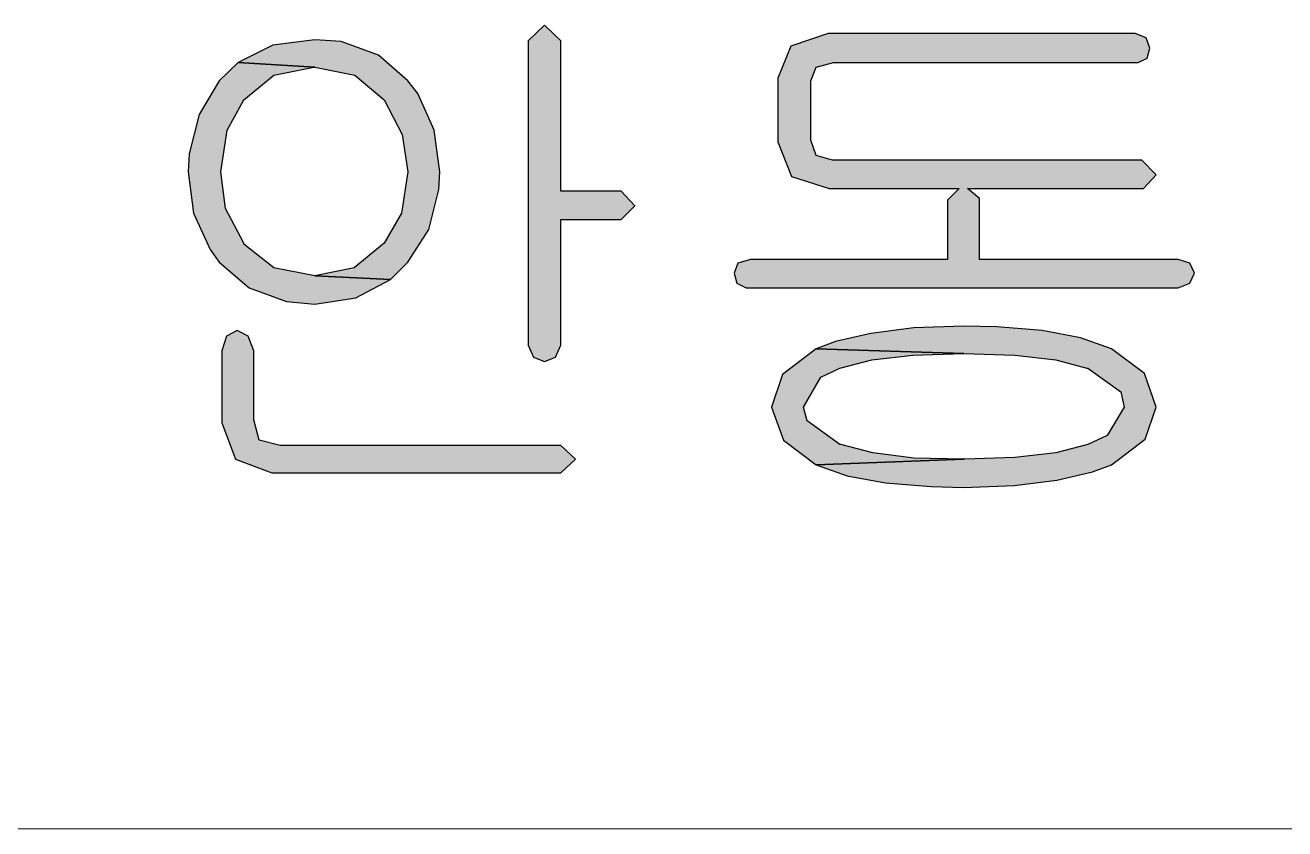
# Model space of a CAD drawing. Header units: inches. Extents: x 1027 to 1868, y 0 to 594.
# Drawn here: x 1729.25 to 1741.8, y 110.04 to 118.05 of the extents above; entities that cross this region are included whole.
import ezdxf

# ---------------------------------------------------------------- set-up
doc = ezdxf.new("R2010")
doc.units = ezdxf.units.IN
doc.header["$MEASUREMENT"] = 0
doc.layers.add('BG 0 -1', color=7, linetype='Continuous')
doc.layers.add('BG Default', color=7, linetype='Continuous')

msp = doc.modelspace()

# ---------------------------------------------------------------- hatches: boundary and pattern name
at = {"layer": 'BG Default', "linetype": 'Continuous'}
for points in [[(1734.421, 118.045), (1734.257, 117.891), (1734.257, 114.857), (1734.312, 114.739), (1734.421, 114.694), (1734.53, 114.739), (1734.584, 114.857), (1734.584, 116.111), (1735.184, 116.111), (1735.32, 116.247), (1735.184, 116.392), (1734.584, 116.392), (1734.584, 117.891)], [(1740.306, 117.964), (1737.246, 117.964), (1736.873, 117.836), (1736.746, 117.519), (1736.746, 116.883), (1736.882, 116.538), (1737.255, 116.42), (1737.282, 116.42), (1738.553, 116.42), (1738.435, 116.301), (1738.435, 115.711), (1736.474, 115.711), (1736.346, 115.675), (1736.31, 115.575), (1736.337, 115.475), (1736.428, 115.43), (1740.733, 115.43), (1740.851, 115.475), (1740.897, 115.575), (1740.851, 115.675), (1740.733, 115.711), (1738.753, 115.711), (1738.753, 116.32), (1738.635, 116.42), (1740.388, 116.42), (1740.515, 116.556), (1740.37, 116.701), (1737.291, 116.701), (1737.127, 116.746), (1737.073, 116.901), (1737.073, 117.491), (1737.127, 117.628), (1737.3, 117.673), (1740.334, 117.673), (1740.424, 117.718), (1740.452, 117.818), (1740.415, 117.918)], [(1732.132, 117.9), (1731.714, 117.845), (1731.369, 117.673), (1732.132, 117.628), (1732.532, 117.546), (1732.822, 117.301), (1733.004, 116.955), (1733.058, 116.583), (1732.995, 116.174), (1732.822, 115.875), (1732.523, 115.629), (1732.132, 115.548), (1732.886, 115.511), (1733.058, 115.684), (1733.267, 116.011), (1733.367, 116.41), (1733.376, 116.583), (1733.322, 117.001), (1733.158, 117.364), (1733.058, 117.491), (1732.768, 117.746), (1732.395, 117.882)], [(1731.36, 115.003), (1731.251, 114.948), (1731.206, 114.803), (1731.206, 114.085), (1731.342, 113.722), (1731.705, 113.586), (1731.741, 113.586), (1734.584, 113.586), (1734.73, 113.722), (1734.584, 113.858), (1731.787, 113.858), (1731.578, 113.913), (1731.523, 114.113), (1731.523, 114.803), (1731.469, 114.948)], [(1738.599, 115.048), (1738.099, 115.03), (1737.672, 114.975), (1737.318, 114.894), (1737.127, 114.821), (1738.599, 114.776), (1739.107, 114.757), (1739.516, 114.712), (1739.825, 114.63), (1739.834, 114.63), (1740.161, 114.394), (1740.197, 114.24), (1740.025, 113.958), (1739.834, 113.867), (1739.516, 113.786), (1739.107, 113.74), (1738.608, 113.722), (1738.599, 113.722), (1737.127, 113.667), (1737.436, 113.558), (1737.818, 113.486), (1738.272, 113.449), (1738.599, 113.44), (1739.098, 113.459), (1739.525, 113.513), (1739.88, 113.595), (1740.07, 113.667), (1740.406, 113.922), (1740.515, 114.24), (1740.397, 114.576), (1740.07, 114.821), (1739.761, 114.93), (1739.38, 115.003), (1738.926, 115.039)]]:
    msp.add_hatch(color=3, dxfattribs=at).paths.add_polyline_path(points)
at = {"layer": 'BG Default', "linetype": 'ByBlock'}
for points in [[(1732.132, 115.548), (1731.723, 115.629), (1731.424, 115.865), (1731.424, 115.875), (1731.242, 116.22), (1731.196, 116.583), (1731.26, 117.001), (1731.424, 117.301), (1731.723, 117.546), (1732.123, 117.628), (1732.132, 117.628), (1731.369, 117.673), (1731.178, 117.491), (1730.979, 117.155), (1730.879, 116.765), (1730.87, 116.583), (1730.924, 116.174), (1731.088, 115.811), (1731.178, 115.684), (1731.478, 115.43), (1731.85, 115.293), (1732.132, 115.266), (1732.541, 115.33), (1732.886, 115.511)], [(1737.127, 114.821), (1736.791, 114.567), (1736.682, 114.24), (1736.8, 113.913), (1737.127, 113.667), (1738.599, 113.722), (1738.099, 113.731), (1737.691, 113.786), (1737.373, 113.867), (1737.364, 113.867), (1737.037, 114.103), (1737, 114.24), (1737.173, 114.539), (1737.364, 114.63), (1737.682, 114.712), (1738.09, 114.757), (1738.59, 114.776), (1738.599, 114.776)]]:
    msp.add_hatch(color=3, dxfattribs=at).paths.add_polyline_path(points)

# ---------------------------------------------------------------- linework, layer by layer
at = {"layer": 'BG 0 -1', "color": 7, "linetype": 'Continuous', "lineweight": 9}
msp.add_line((1693.637, 110.04), (1842.905, 110.04), dxfattribs=at)
at = {"layer": 'BG 0 -1', "color": 3, "linetype": 'Continuous', "lineweight": 25}
for points in [[(1731.369, 117.673), (1731.178, 117.491), (1730.979, 117.155), (1730.879, 116.765), (1730.87, 116.583), (1730.924, 116.174), (1731.088, 115.811), (1731.178, 115.684), (1731.478, 115.43), (1731.85, 115.293), (1732.132, 115.266), (1732.541, 115.33), (1732.886, 115.511), (1732.132, 115.548), (1731.723, 115.629), (1731.424, 115.865), (1731.424, 115.875), (1731.242, 116.22), (1731.196, 116.583), (1731.26, 117.001), (1731.424, 117.301), (1731.723, 117.546), (1732.123, 117.628), (1732.132, 117.628)], [(1737.127, 114.821), (1736.791, 114.567), (1736.682, 114.24), (1736.8, 113.913), (1737.127, 113.667), (1738.599, 113.722), (1738.099, 113.731), (1737.691, 113.786), (1737.373, 113.867), (1737.364, 113.867), (1737.037, 114.103), (1737, 114.24), (1737.173, 114.539), (1737.364, 114.63), (1737.682, 114.712), (1738.09, 114.757), (1738.59, 114.776), (1738.599, 114.776)]]:
    msp.add_lwpolyline(points, close=True, dxfattribs=at)
at = {"layer": 'BG Default', "color": 3, "linetype": 'Continuous', "lineweight": 25}
for points in [[(1734.421, 118.045), (1734.257, 117.891), (1734.257, 114.857), (1734.312, 114.739), (1734.421, 114.694), (1734.53, 114.739), (1734.584, 114.857), (1734.584, 116.111), (1735.184, 116.111), (1735.32, 116.247), (1735.184, 116.392), (1734.584, 116.392), (1734.584, 117.891)], [(1740.306, 117.964), (1737.246, 117.964), (1736.873, 117.836), (1736.746, 117.519), (1736.746, 116.883), (1736.882, 116.538), (1737.255, 116.42), (1737.282, 116.42), (1738.553, 116.42), (1738.435, 116.301), (1738.435, 115.711), (1736.474, 115.711), (1736.346, 115.675), (1736.31, 115.575), (1736.337, 115.475), (1736.428, 115.43), (1740.733, 115.43), (1740.851, 115.475), (1740.897, 115.575), (1740.851, 115.675), (1740.733, 115.711), (1738.753, 115.711), (1738.753, 116.32), (1738.635, 116.42), (1740.388, 116.42), (1740.515, 116.556), (1740.37, 116.701), (1737.291, 116.701), (1737.127, 116.746), (1737.073, 116.901), (1737.073, 117.491), (1737.127, 117.628), (1737.3, 117.673), (1740.334, 117.673), (1740.424, 117.718), (1740.452, 117.818), (1740.415, 117.918)], [(1732.132, 117.9), (1731.714, 117.845), (1731.369, 117.673), (1732.132, 117.628), (1732.532, 117.546), (1732.822, 117.301), (1733.004, 116.955), (1733.058, 116.583), (1732.995, 116.174), (1732.822, 115.875), (1732.523, 115.629), (1732.132, 115.548), (1732.886, 115.511), (1733.058, 115.684), (1733.267, 116.011), (1733.367, 116.41), (1733.376, 116.583), (1733.322, 117.001), (1733.158, 117.364), (1733.058, 117.491), (1732.768, 117.746), (1732.395, 117.882)], [(1731.36, 115.003), (1731.251, 114.948), (1731.206, 114.803), (1731.206, 114.085), (1731.342, 113.722), (1731.705, 113.586), (1731.741, 113.586), (1734.584, 113.586), (1734.73, 113.722), (1734.584, 113.858), (1731.787, 113.858), (1731.578, 113.913), (1731.523, 114.113), (1731.523, 114.803), (1731.469, 114.948)], [(1738.599, 115.048), (1738.099, 115.03), (1737.672, 114.975), (1737.318, 114.894), (1737.127, 114.821), (1738.599, 114.776), (1739.107, 114.757), (1739.516, 114.712), (1739.825, 114.63), (1739.834, 114.63), (1740.161, 114.394), (1740.197, 114.24), (1740.025, 113.958), (1739.834, 113.867), (1739.516, 113.786), (1739.107, 113.74), (1738.608, 113.722), (1738.599, 113.722), (1737.127, 113.667), (1737.436, 113.558), (1737.818, 113.486), (1738.272, 113.449), (1738.599, 113.44), (1739.098, 113.459), (1739.525, 113.513), (1739.88, 113.595), (1740.07, 113.667), (1740.406, 113.922), (1740.515, 114.24), (1740.397, 114.576), (1740.07, 114.821), (1739.761, 114.93), (1739.38, 115.003), (1738.926, 115.039)]]:
    msp.add_lwpolyline(points, close=True, dxfattribs=at)
at = {"layer": 'BG Default', "color": 7, "linetype": 'Continuous', "lineweight": 0}
for points in [[(1732.132, 115.548), (1731.723, 115.629), (1731.424, 115.865), (1731.424, 115.875), (1731.242, 116.22), (1731.196, 116.583), (1731.26, 117.001), (1731.424, 117.301), (1731.723, 117.546), (1732.123, 117.628), (1732.132, 117.628), (1731.369, 117.673), (1731.178, 117.491), (1730.979, 117.155), (1730.879, 116.765), (1730.87, 116.583), (1730.924, 116.174), (1731.088, 115.811), (1731.178, 115.684), (1731.478, 115.43), (1731.85, 115.293), (1732.132, 115.266), (1732.541, 115.33), (1732.886, 115.511)], [(1737.127, 114.821), (1736.791, 114.567), (1736.682, 114.24), (1736.8, 113.913), (1737.127, 113.667), (1738.599, 113.722), (1738.099, 113.731), (1737.691, 113.786), (1737.373, 113.867), (1737.364, 113.867), (1737.037, 114.103), (1737, 114.24), (1737.173, 114.539), (1737.364, 114.63), (1737.682, 114.712), (1738.09, 114.757), (1738.59, 114.776), (1738.599, 114.776)]]:
    msp.add_lwpolyline(points, close=True, dxfattribs=at)

doc.saveas('drawing.dxf')
